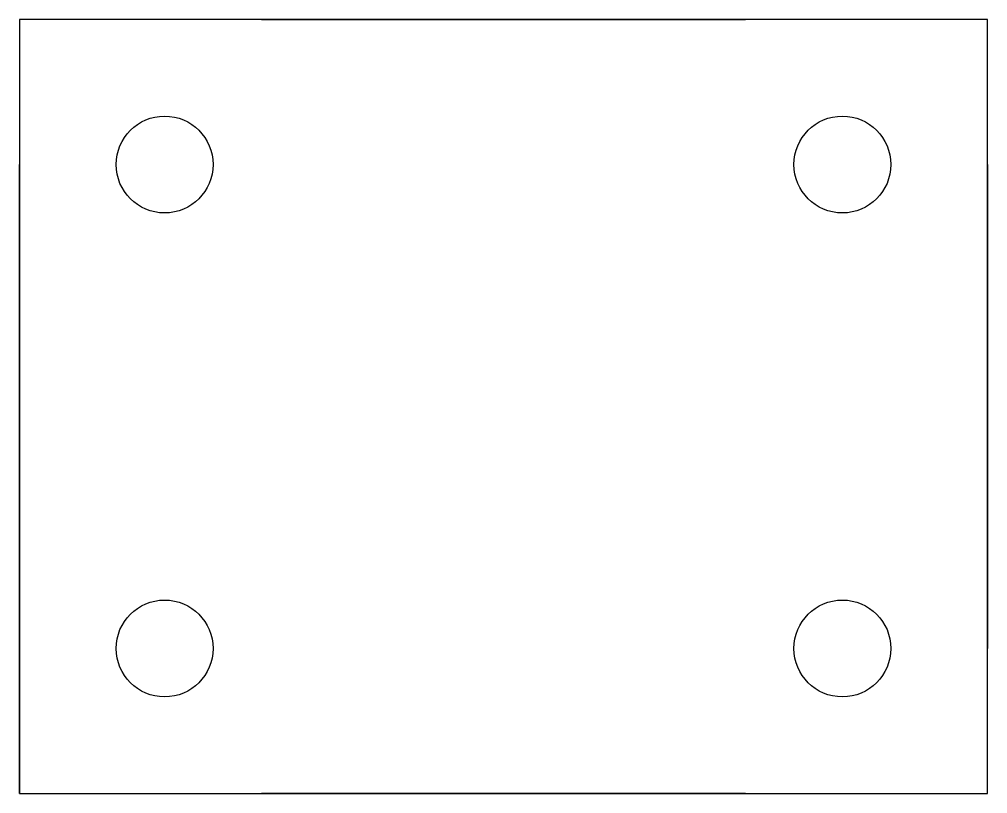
# Model space of a CAD drawing. Header units: millimetres. Extents: x 1000 to 1100, y 0 to 80.
import ezdxf

# ---------------------------------------------------------------- set-up
doc = ezdxf.new("R2010")
doc.units = ezdxf.units.MM

msp = doc.modelspace()

# ---------------------------------------------------------------- linework, layer by layer
for q in [(1000, 15, 20), (1015, 0, 20)]:
    msp.add_line((1000, 0, 20), q)
at = {"color": 1, "elevation": 20}
msp.add_lwpolyline([(1000, 0), (1100, 0), (1100, 80), (1000, 80)], close=True, dxfattribs=at)
msp.add_lwpolyline([(1000, 15), (1000, 0), (1015, 0)], dxfattribs=at)
at = {"color": 3, "extrusion": (0, -1, 0)}
msp.add_circle((1050, 45, -80), 25, dxfattribs=at)
at = {"color": 2}
msp.add_circle((1015, 65), 5, dxfattribs=at)
at = {"color": 3}
msp.add_circle((1085, 65), 5, dxfattribs=at)
at = {"extrusion": (-1, 0, 0)}
msp.add_circle((-40, 45, -1000), 25, dxfattribs=at)
at = {"color": 1, "extrusion": (-1, 0, 0)}
msp.add_circle((-40, 45, -1100), 25, dxfattribs=at)
at = {"color": 6}
msp.add_circle((1015, 15), 5, dxfattribs=at)
at = {"color": 4}
msp.add_circle((1085, 15), 5, dxfattribs=at)
at = {"color": 6, "extrusion": (0, -1, 0)}
msp.add_circle((1050, 45), 25, dxfattribs=at)

doc.saveas('drawing.dxf')
